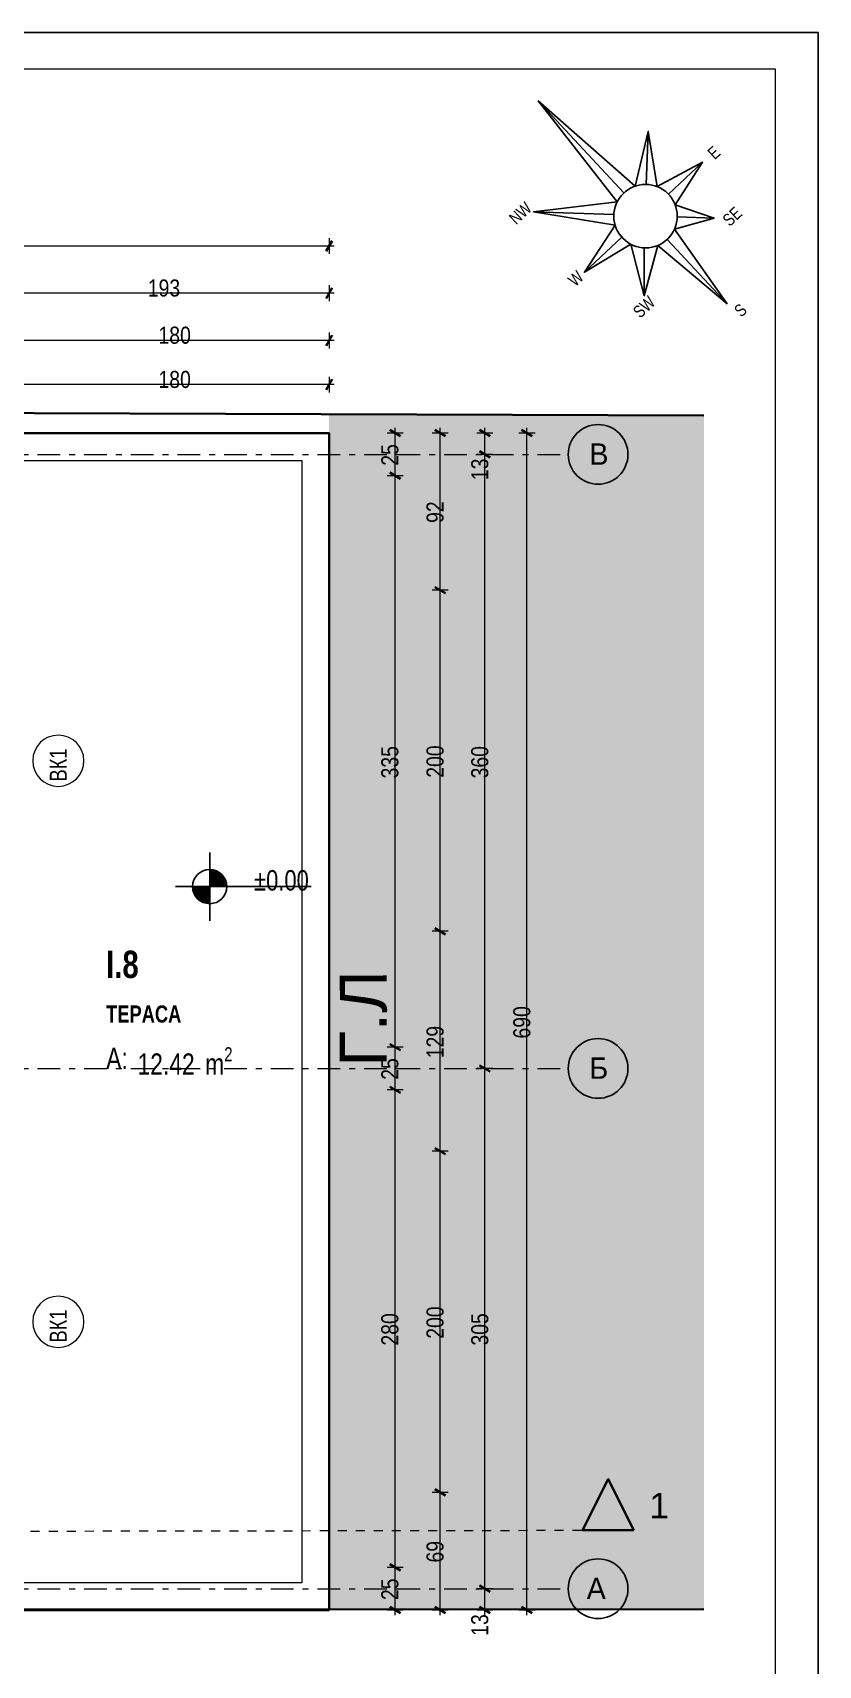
# Model space of a CAD drawing. Extents: x 1230 to 300706, y -1407 to 36108.
# Drawn here: x 73165 to 77767, y 7504 to 17075 of the extents above; entities that cross this region are included whole.
import ezdxf

# ---------------------------------------------------------------- set-up
doc = ezdxf.new("R2010")
doc.units = 0
doc.header["$LTSCALE"] = 5
doc.header["$MEASUREMENT"] = 0
doc.set_wipeout_variables(frame=1)
for name, pattern in [('- Двойно прекъснати линии', [1093.611073, 529.166651, -211.666656, 141.111112, -211.666656]), ('- Прекъснати линия', [423.333333, 211.666667, -211.666667]), ('Wipeout_Contour', [100000, 0, -100000])]:
    doc.linetypes.add(name, pattern=pattern)
for name, color, linetype, lineweight in [('1', 255, 'Continuous', 13), ('2', 8, 'Continuous', 15), ('25', 9, 'Continuous', 35), ('46', 9, 'Continuous', 35), ('7', 7, 'Continuous', 25), ('85', 254, 'Continuous', 20), ('dimenzija', 7, 'Continuous', 13), ('gradezna_linija', 7, 'Continuous', 53), ('hetch_zelenilo', 72, 'Continuous', 5), ('U-3.2 LINIJA NA PARCELA', 82, 'Continuous', 50)]:
    doc.layers.add(name, color=color, linetype=linetype, lineweight=lineweight)
for name, color, linetype in [('4 _ - Фрагмент - Чертежи.2D Elements', 7, 'Continuous'), ('7 _ - Основни елементи.2D Elements', 7, 'Continuous'), ('LEGENDI', 7, 'Continuous')]:
    doc.layers.add(name, color=color, linetype=linetype)
for name, color, linetype, lineweight, true_color in [('45', 7, 'Continuous', 35, 0x404040), ('58', 7, 'Continuous', 25, 0xdf0000), ('87', 7, 'Continuous', 20, 0x6a6a6a), ('89', 7, 'Continuous', 20, 0x111111)]:
    doc.layers.add(name, color=color, linetype=linetype, lineweight=lineweight, true_color=true_color)
doc.styles.add('GENERATED_STYLE_3', font='GOTHIC.TTF')
doc.styles.add('GENERATED_STYLE_4', font='arial.ttf')
doc.styles.add('GENERATED_STYLE_5', font='arialbd.ttf')
doc.styles.add('GENERATED_STYLE_6', font='Cambria Math.ttf')
doc.styles.add('PECAT', font='arial.ttf', dxfattribs={"height": 1.5})

# ---------------------------------------------------------------- blocks, each defined once
blk = doc.blocks.new('A$C7bff3a25')
at = {"layer": 'hetch_zelenilo', "true_color": 0xcaeb98, "transparency": 33554526}
h = blk.add_hatch(dxfattribs=at)
h.set_pattern_fill('GRASS', color=71, scale=0.05)
h.paths.add_polyline_path([(30.3721, 12.7894), (35.2013, 17.8534), (33.6178, 19.3741), (28.7825, 14.3043)])
at = {"color": 5, "linetype": 'Continuous', "lineweight": 70, "const_width": 0.00234, "flags": 128}
blk.add_lwpolyline([(30.3721, 12.7893), (16.9847, 25.5474)], dxfattribs=at)
at = {"layer": 'gradezna_linija', "linetype": 'Continuous', "lineweight": 35}
blk.add_lwpolyline([(27.4767, 15.5431), (28.7793, 14.3009), (33.5412, 19.2943), (32.2385, 20.5366), (23.5543, 28.8181), (18.7924, 23.8247)], close=True, dxfattribs=at).dxf.unprotected_set("ltscale", 0)
at = {"layer": 'U-3.2 LINIJA NA PARCELA', "color": 84, "linetype": 'Continuous', "lineweight": 35, "true_color": 0x2aa800}
for points in [[(35.2013, 17.8534), (21.8631, 30.663)], [(16.9847, 25.5474), (30.3721, 12.7893)]]:
    blk.add_lwpolyline(points, dxfattribs=at)
at = {"layer": 'LEGENDI', "style": 'PECAT'}
blk.add_text('Г.Л', height=0.27437, rotation=46.37717, dxfattribs=at).set_placement((31.2221, 16.3735))

msp = doc.modelspace()

# ---------------------------------------------------------------- hatches: boundary and pattern name
at = {"layer": '25', "linetype": 'Continuous', "lineweight": 35}
msp.add_hatch(color=256, dxfattribs=at).paths.add_polyline_path([(76686.4, 8296.4), (76535.9, 8596.2), (76386.4, 8295.9)])
at = {"layer": '58', "linetype": 'Continuous', "lineweight": 25}
for points in [[(74201.8, 12069.1), (74301.8, 12069.1), (74294.2, 12107.4), (74272.5, 12139.8), (74240.1, 12161.5), (74201.8, 12169.1)], [(74201.8, 12069.1), (74101.8, 12069.1), (74109.4, 12030.8), (74131.1, 11998.4), (74163.6, 11976.7), (74201.8, 11969.1)]]:
    msp.add_hatch(color=256, dxfattribs=at).paths.add_polyline_path(points)

# ---------------------------------------------------------------- linework, layer by layer
at = {"layer": '1', "linetype": '- Двойно прекъснати линии', "lineweight": 13, "ltscale": 0.05}
for p, q in [((75301.9, 14603.1), (76301.9, 14603.1)), ((75301.9, 11003.1), (76301.9, 11003.1)), ((75301.9, 7953.1), (76301.9, 7953.1))]:
    msp.add_line(p, q, dxfattribs=at)
at = {"layer": '1', "linetype": '- Двойно прекъснати линии', "lineweight": 13}
for p in [(75301.9, 14603.1), (75301.9, 14603.1), (75301.9, 11003.1), (75301.9, 11003.1), (75301.9, 7953.1), (75301.9, 7953.1)]:
    msp.add_point(p, dxfattribs=at)
at = {"layer": '2', "linetype": 'Continuous', "lineweight": 15, "flags": 128}
for points in [[(73314.7, 12657, 1), (73314.7, 12957, 1)], [(73314.7, 9368.1, 1), (73314.7, 9668.1, 1)]]:
    msp.add_lwpolyline(points, format="xyb", close=True, dxfattribs=at)
at = {"layer": '25', "linetype": 'Continuous', "lineweight": 35, "flags": 128}
msp.add_lwpolyline([(76686.4, 8296.4), (76386.4, 8295.9), (76535.9, 8596.2)], close=True, dxfattribs=at)
at = {"layer": '4 _ - Фрагмент - Чертежи.2D Elements', "linetype": 'Continuous', "lineweight": 25, "ltscale": 0.01}
msp.add_lwpolyline([(77766.9, 17075.4), (56766.9, 17075.4)], dxfattribs=at)
at = {"layer": '45', "linetype": 'Continuous', "lineweight": 35}
for p, q in [((74883.1, 15793.4), (74919.2, 15855.9)), ((74883.1, 15516.7), (74919.2, 15579.2)), ((74883.1, 15239.9), (74919.2, 15302.4)), ((74883.1, 14980.5), (74919.2, 15043)), ((75318.6, 14710.1), (75256.1, 14746.2)), ((75583.5, 14710.1), (75521, 14746.2)), ((75845.4, 14710.1), (75782.9, 14746.2)), ((76091.6, 14710.1), (76029.1, 14746.2)), ((75782.9, 14621.2), (75845.4, 14585.1)), ((75256.1, 14496.2), (75318.6, 14460.1)), ((75521, 13825), (75583.5, 13788.9)), ((75521, 11825), (75583.5, 11788.9)), ((75256.1, 11146.2), (75318.6, 11110.1)), ((75782.9, 11021.2), (75845.4, 10985.1)), ((75256.1, 10896.2), (75318.6, 10860.1)), ((75521, 10536.2), (75583.5, 10500.1)), ((75521, 8536.2), (75583.5, 8500.1)), ((75256.1, 8096.2), (75318.6, 8060.1)), ((75782.9, 7971.2), (75845.4, 7935.1)), ((75256.1, 7846.2), (75318.6, 7810.1)), ((75521, 7846.2), (75583.5, 7810.1)), ((75782.9, 7846.2), (75845.4, 7810.1)), ((76029.1, 7846.2), (76091.6, 7810.1))]:
    msp.add_line(p, q, dxfattribs=at)
at = {"layer": '58', "linetype": 'Continuous', "lineweight": 25}
msp.add_line((74201.8, 11869.1), (74201.8, 12269.1), dxfattribs=at)
msp.add_circle((74201.8, 12069.1), 100, dxfattribs=at)
at = {"layer": '7', "linetype": 'Continuous', "lineweight": 25}
msp.add_lwpolyline([(76588.6, 16083), (76126.3, 16674.7), (76694.1, 16175.5), (76770.2, 16496.8), (76822.9, 16172.8), (77088.9, 16315.4), (76928.7, 16065.9), (77156.2, 15987.9), (76924.6, 15923.7), (77232.8, 15486.5), (76826.5, 15828.1), (76747.3, 15533.4), (76667.9, 15835.4), (76396.3, 15670.4), (76576.9, 15945.9), (76098.5, 16025.5)], close=True, dxfattribs=at)
for points in [[(76628.2, 16135.8), (76126.3, 16674.7)], [(76759.1, 16185.7), (76770.2, 16496.8)], [(76888.6, 16128.9), (77088.9, 16315.4)], [(76569.2, 16008.8), (76098.5, 16025.5)], [(76940.8, 15995.5), (77156.2, 15987.9)], [(76616.5, 15875.5), (76396.3, 15670.4)], [(76745.9, 15814), (76747.3, 15533.4)], [(76881.6, 15863.6), (77232.8, 15486.5)]]:
    msp.add_lwpolyline(points, dxfattribs=at)
for centre, radius in [((76754.9, 15999.7), 186), ((76476.9, 14603.1), 175), ((76476.9, 11003.1), 175), ((76476.9, 7953.1), 175)]:
    msp.add_circle(centre, radius, dxfattribs=at)
at = {"layer": '85', "linetype": 'Continuous', "lineweight": 20, "ltscale": 0.05}
for p, q in [((74901.1, 15824.6), (61101.1, 15824.6)), ((74901.1, 15871.5), (74901.1, 15777.8)), ((74931.7, 15824.6), (74901.1, 15824.6)), ((74901.1, 15547.9), (72975.8, 15547.9)), ((74901.1, 15594.8), (74901.1, 15501)), ((74931.7, 15547.9), (74901.1, 15547.9)), ((74901.1, 15318.1), (74901.1, 15224.3)), ((74901.1, 15271.2), (73101.1, 15271.2)), ((74931.7, 15271.2), (74901.1, 15271.2)), ((74901.1, 15058.6), (74901.1, 14964.9)), ((74901.1, 15011.8), (73101.1, 15011.8)), ((74931.7, 15011.8), (74901.1, 15011.8)), ((75287.3, 14728.1), (75287.3, 14758.7)), ((75552.3, 14728.1), (75552.3, 14758.7)), ((75814.1, 14728.1), (75814.1, 14758.7)), ((76060.4, 14728.1), (76060.4, 14758.7)), ((75334.2, 14728.1), (75240.4, 14728.1)), ((75287.3, 14478.1), (75287.3, 14728.1)), ((75599.1, 14728.1), (75505.4, 14728.1)), ((75552.3, 13807), (75552.3, 14728.1)), ((75861, 14728.1), (75767.2, 14728.1)), ((75814.1, 14603.1), (75814.1, 14728.1)), ((76107.3, 14728.1), (76013.5, 14728.1)), ((76060.4, 7828.1), (76060.4, 14728.1)), ((75861, 14603.1), (75767.2, 14603.1)), ((75814.1, 11003.1), (75814.1, 14603.1)), ((75334.2, 14478.1), (75240.4, 14478.1)), ((75287.3, 11128.1), (75287.3, 14478.1)), ((75599.1, 13807), (75505.4, 13807)), ((75552.3, 11807), (75552.3, 13807)), ((75599.1, 11807), (75505.4, 11807)), ((75552.3, 10518.1), (75552.3, 11807)), ((75334.2, 11128.1), (75240.4, 11128.1)), ((75287.3, 10878.1), (75287.3, 11128.1)), ((75861, 11003.1), (75767.2, 11003.1)), ((75814.1, 7953.1), (75814.1, 11003.1)), ((75334.2, 10878.1), (75240.4, 10878.1)), ((75287.3, 8078.1), (75287.3, 10878.1)), ((75599.1, 10518.1), (75505.4, 10518.1)), ((75552.3, 8518.1), (75552.3, 10518.1)), ((75599.1, 8518.1), (75505.4, 8518.1)), ((75552.3, 7828.1), (75552.3, 8518.1)), ((75334.2, 8078.1), (75240.4, 8078.1)), ((75287.3, 7828.1), (75287.3, 8078.1)), ((75861, 7953.1), (75767.2, 7953.1)), ((75814.1, 7828.1), (75814.1, 7953.1)), ((75334.2, 7828.1), (75240.4, 7828.1)), ((75287.3, 7797.6), (75287.3, 7828.1)), ((75599.1, 7828.1), (75505.4, 7828.1)), ((75552.3, 7797.6), (75552.3, 7828.1)), ((75861, 7828.1), (75767.2, 7828.1)), ((75814.1, 7797.6), (75814.1, 7828.1)), ((76107.3, 7828.1), (76013.5, 7828.1)), ((76060.4, 7797.6), (76060.4, 7828.1))]:
    msp.add_line(p, q, dxfattribs=at)
at = {"layer": '89', "linetype": 'Continuous', "lineweight": 20, "flags": 128}
msp.add_lwpolyline([(73101.1, 7828.1), (74901.1, 7828.1), (74901.1, 14728.1), (73101.1, 14728.1), (61101.1, 14728.1), (61101.1, 7828.1)], close=True, dxfattribs=at)

# ---------------------------------------------------------------- texts
at = {"layer": '1', "linetype": 'Continuous', "lineweight": 13, "attachment_point": 1}
for s, insert, char_height, style in [('\\A1;{\\pql;\\pt0;\\fCentury Gothic|b0|i0|c0|p34;В}', (76426.3, 14667.4), 125, 'GENERATED_STYLE_6'), ('\\A1;{\\W0.800000x;\\pql;\\pt0;\\fCentury Gothic|b1|i0|c204|p34;I.8}', (73595.4, 11693.3), 160, 'GENERATED_STYLE_5'), ('\\A1;{\\W0.800000x;\\pql;\\pt0;\\fCentury Gothic|b0|i0|c204|p34;A: }', (73595.4, 11124.5), 125, 'GENERATED_STYLE_4'), ('\\A1;{\\W0.800000x;\\pql;\\pt0,1;\\fCentury Gothic|b0|i0|c204|p34;12.42\\fCentury Gothic|b0|i0|c204|p34;\\A1{\\H.66x;\\S^  ;}\\fCentury Gothic|b0|i0|c204|p34; m\\fCentury Gothic|b0|i0|c204|p34;\\A1{\\H.66x;\\S2^  ;}}', (73778.9, 11127.7), 125, 'GENERATED_STYLE_4'), ('\\A1;{\\pql;\\pt0;\\fCentury Gothic|b0|i0|c0|p34;Б}', (76426.3, 11067.4), 125, 'GENERATED_STYLE_6'), ('\\A1;{\\pql;\\pt0;\\fCentury Gothic|b0|i0|c0|p34;А}', (76410.4, 8017.4), 125, 'GENERATED_STYLE_6')]:
    msp.add_mtext(s, dxfattribs=dict(at, insert=insert, char_height=char_height, style=style))
at = {"layer": '25', "linetype": 'Continuous', "lineweight": 35, "insert": (76776.3, 8365.1), "char_height": 150, "attachment_point": 7, "rotation": 0.08821, "style": 'GENERATED_STYLE_3'}
msp.add_mtext('\\A1;{\\pql;\\pt0;\\fArial|b0|i0|c0|p34;1}', dxfattribs=at)
at = {"layer": '46', "linetype": 'Continuous', "lineweight": 35, "char_height": 100}
for s, insert, attachment_point, style in [('\\A1;{\\W0.850000x;\\pql;\\fCentury Gothic|b0|i0|c0|p34;193}', (73838.9, 15527.1), 7, 'GENERATED_STYLE_6'), ('\\A1;{\\W0.850000x;\\pql;\\fCentury Gothic|b0|i0|c0|p34;180}', (73901.5, 15250.4), 7, 'GENERATED_STYLE_6'), ('\\A1;{\\W0.850000x;\\pql;\\fCentury Gothic|b0|i0|c0|p34;180}', (73901.5, 14991), 7, 'GENERATED_STYLE_6'), ('\\A1;{\\W0.800000x;\\pql;\\pt0;\\fCentury Gothic|b1|i0|c204|p34;ТЕРАСА}', (73595.4, 11372.5), 1, 'GENERATED_STYLE_5')]:
    msp.add_mtext(s, dxfattribs=dict(at, insert=insert, attachment_point=attachment_point, style=style))
at = {"layer": '46', "linetype": 'Continuous', "lineweight": 35, "char_height": 100, "attachment_point": 7, "rotation": 90, "style": 'GENERATED_STYLE_6'}
for s, insert in [('\\A1;{\\W0.850000x;\\pql;\\fCentury Gothic|b0|i0|c0|p34;25}', (75308.1, 14536.7)), ('\\A1;{\\W0.850000x;\\pql;\\fCentury Gothic|b0|i0|c0|p34;13}', (75834.9, 14452.3)), ('\\A1;{\\W0.850000x;\\pql;\\fCentury Gothic|b0|i0|c0|p34;92}', (75573, 14201.2)), ('\\A1;{\\W0.850000x;\\pql;\\fCentury Gothic|b0|i0|c0|p34;335}', (75308.1, 12703.5)), ('\\A1;{\\W0.850000x;\\pql;\\fCentury Gothic|b0|i0|c0|p34;200}', (75573, 12707.4)), ('\\A1;{\\W0.850000x;\\pql;\\fCentury Gothic|b0|i0|c0|p34;360}', (75834.9, 12703.5)), ('\\A1;{\\W0.850000x;\\pql;\\fCentury Gothic|b0|i0|c0|p34;690}', (76081.2, 11178.5)), ('\\A1;{\\W0.850000x;\\pql;\\fCentury Gothic|b0|i0|c0|p34;129}', (75573, 11063)), ('\\A1;{\\W0.850000x;\\pql;\\fCentury Gothic|b0|i0|c0|p34;25}', (75308.1, 10936.7)), ('\\A1;{\\W0.850000x;\\pql;\\fCentury Gothic|b0|i0|c0|p34;200}', (75573, 9418.5)), ('\\A1;{\\W0.850000x;\\pql;\\fCentury Gothic|b0|i0|c0|p34;280}', (75308.1, 9378.5)), ('\\A1;{\\W0.850000x;\\pql;\\fCentury Gothic|b0|i0|c0|p34;305}', (75834.9, 9378.5)), ('\\A1;{\\W0.850000x;\\pql;\\fCentury Gothic|b0|i0|c0|p34;69}', (75573, 8106.7)), ('\\A1;{\\W0.850000x;\\pql;\\fCentury Gothic|b0|i0|c0|p34;25}', (75308.1, 7886.7)), ('\\A1;{\\W0.850000x;\\pql;\\fCentury Gothic|b0|i0|c0|p34;13}', (75834.9, 7677.3))]:
    msp.add_mtext(s, dxfattribs=dict(at, insert=insert))
at = {"layer": '7', "linetype": 'Continuous', "lineweight": 25, "attachment_point": 7}
for s, insert, char_height, rotation, style in [('\\A1;{\\W0.800000x;\\pql;\\fArial|b0|i0|c0|p34;E}', (77160.2, 16327), 71.838, 42.96192, 'GENERATED_STYLE_3'), ('\\A1;{\\W0.800000x;\\pql;\\fArial|b0|i0|c0|p34;NW}', (75997.1, 15945.4), 71.838, 42.96192, 'GENERATED_STYLE_3'), ('\\A1;{\\W0.800000x;\\pql;\\fArial|b0|i0|c0|p34;SE}', (77248.5, 15934.5), 71.838, 42.96192, 'GENERATED_STYLE_3'), ('\\A1;{\\W0.800000x;\\pql;\\fArial|b0|i0|c0|p34;W}', (76343, 15582.2), 71.838, 42.96192, 'GENERATED_STYLE_3'), ('\\A1;{\\W0.800000x;\\pql;\\fArial|b0|i0|c0|p34;SW}', (76723.9, 15396.5), 71.838, 42.96192, 'GENERATED_STYLE_3'), ('\\A1;{\\W0.800000x;\\pql;\\fArial|b0|i0|c0|p34;S}', (77316.5, 15402.9), 71.838, 42.96192, 'GENERATED_STYLE_3'), ('\\A1;{\\W0.800000x;\\pql;\\pt0;\\fCentury Gothic|b0|i0|c0|p34;ВК1\\fCentury Gothic|b0|i0|c0|p34;\\fCentury Gothic|b0|i0|c0|p34;\\fCentury Gothic|b0|i0|c0|p34;}', (73364.7, 12685.5), 100, 90, 'GENERATED_STYLE_6'), ('\\A1;{\\W0.800000x;\\pql;\\pt0;\\fCentury Gothic|b0|i0|c0|p34;ВК1\\fCentury Gothic|b0|i0|c0|p34;\\fCentury Gothic|b0|i0|c0|p34;\\fCentury Gothic|b0|i0|c0|p34;}', (73364.7, 9396.7), 100, 90, 'GENERATED_STYLE_6')]:
    msp.add_mtext(s, dxfattribs=dict(at, insert=insert, char_height=char_height, rotation=rotation, style=style))

# ---------------------------------------------------------------- next in the draw order: wipeouts: each hides what was drawn before it
at = {"linetype": 'Wipeout_Contour', "lineweight": 0, "ltscale": 1313.728112}
msp.add_wipeout([(74741.1, 14568.1), (74901.1, 14728.1), (74741.1, 14728.1)], dxfattribs=at)
at = {"linetype": 'Wipeout_Contour', "lineweight": 0, "ltscale": 1132.263099}
msp.add_wipeout([(74741.1, 7988.1), (74741.1, 7828.1), (74901.1, 7828.1)], dxfattribs=at)

# ---------------------------------------------------------------- next in the draw order: wipeouts: each hides what was drawn before it
at = {"linetype": 'Wipeout_Contour', "lineweight": 0, "ltscale": 1135.624188}
msp.add_wipeout([(74741.1, 7988.1), (74901.1, 7828.1), (74901.1, 7988.1)], dxfattribs=at)

# ---------------------------------------------------------------- next in the draw order: linework, layer by layer
at = {"layer": '87', "linetype": 'Continuous', "lineweight": 20, "flags": 128}
msp.add_lwpolyline([(74901.1, 7828.1), (74741.1, 7828.1)], dxfattribs=at)

# ---------------------------------------------------------------- next in the draw order: wipeouts: each hides what was drawn before it
at = {"linetype": 'Wipeout_Contour', "lineweight": 0, "ltscale": 1630.612346}
msp.add_wipeout([(74741.1, 14568.1), (74741.1, 7988.1), (74901.1, 7988.1), (74901.1, 14568.1)], dxfattribs=at)

# ---------------------------------------------------------------- next in the draw order: linework, layer by layer
at = {"layer": '1', "linetype": '- Двойно прекъснати линии', "lineweight": 13, "ltscale": 0.05}
msp.add_line((60616.4, 11003.1), (75301.9, 11003.1), dxfattribs=at)
at = {"layer": '58', "linetype": 'Continuous', "lineweight": 25}
msp.add_line((74001.8, 12069.1), (74797, 12069.1), dxfattribs=at)
at = {"layer": '85', "linetype": '- Прекъснати линия', "lineweight": 20, "ltscale": 0.05}
msp.add_line((59182.7, 8269.5), (76386.4, 8295.9), dxfattribs=at)

# ---------------------------------------------------------------- next in the draw order: texts
at = {"layer": '1', "linetype": 'Continuous', "lineweight": 13, "insert": (74461.8, 12044.2), "char_height": 120, "attachment_point": 7, "style": 'GENERATED_STYLE_6'}
msp.add_mtext('\\A1;{\\W0.800000x;\\pql;\\fCentury Gothic|b0|i0|c0|p34;±0.00}', dxfattribs=at)

# ---------------------------------------------------------------- next in the draw order: wipeouts: each hides what was drawn before it
at = {"linetype": 'Wipeout_Contour', "lineweight": 0, "ltscale": 1313.156074}
msp.add_wipeout([(74741.1, 14568.1), (74901.1, 14568.1), (74901.1, 14728.1)], dxfattribs=at)

# ---------------------------------------------------------------- next in the draw order: linework, layer by layer
at = {"layer": '87', "linetype": 'Continuous', "lineweight": 20, "flags": 128}
for points in [[(74901.1, 14728.1), (74741.1, 14728.1)], [(74901.1, 7828.1), (74901.1, 14728.1)], [(74741.1, 14568.1), (74741.1, 7988.1)]]:
    msp.add_lwpolyline(points, dxfattribs=at)

# ---------------------------------------------------------------- next in the draw order: wipeouts: each hides what was drawn before it
at = {"linetype": 'Wipeout_Contour', "lineweight": 0, "ltscale": 1692.869433}
msp.add_wipeout([(74741.1, 14728.1), (73101.1, 14728.1), (73101.1, 14568.1), (74741.1, 14568.1)], dxfattribs=at)
at = {"linetype": 'Wipeout_Contour', "lineweight": 0, "ltscale": 1443.540137}
msp.add_wipeout([(74741.1, 7988.1), (73101.1, 7988.1), (73101.1, 7828.1), (74741.1, 7828.1)], dxfattribs=at)

# ---------------------------------------------------------------- next in the draw order: linework, layer by layer
at = {"layer": '1', "linetype": '- Двойно прекъснати линии', "lineweight": 13, "ltscale": 0.05}
for p, q in [((60616.4, 14603.1), (75301.9, 14603.1)), ((60616.4, 7953.1), (75301.9, 7953.1))]:
    msp.add_line(p, q, dxfattribs=at)
at = {"layer": '4 _ - Фрагмент - Чертежи.2D Elements', "linetype": 'Continuous', "lineweight": 25, "ltscale": 0.01}
msp.add_lwpolyline([(56766.9, 2225.4), (77766.9, 2225.4), (77766.9, 17075.4)], dxfattribs=at)
at = {"layer": '7 _ - Основни елементи.2D Elements', "linetype": 'Continuous', "lineweight": 20, "ltscale": 0.2, "flags": 128}
msp.add_lwpolyline([(58016.9, 16863.5), (77514.3, 16863.5), (77514.3, 2441), (58016.9, 2441)], close=True, dxfattribs=at)
at = {"layer": '87', "linetype": 'Continuous', "lineweight": 20, "flags": 128}
for points in [[(74741.1, 14728.1), (73101.1, 14728.1)], [(73101.1, 14568.1), (74741.1, 14568.1)], [(74741.1, 7988.1), (73101.1, 7988.1)], [(73101.1, 7828.1), (74741.1, 7828.1)]]:
    msp.add_lwpolyline(points, dxfattribs=at)

# ---------------------------------------------------------------- next in the draw order: block references
at = {"layer": 'dimenzija', "ltscale": 50, "xscale": 1000, "yscale": 1000, "zscale": 1000, "rotation": 43.63995756689516}
msp.add_blockref('A$C7bff3a25', (63943.1, -22382.7), dxfattribs=at)

doc.saveas('drawing.dxf')
